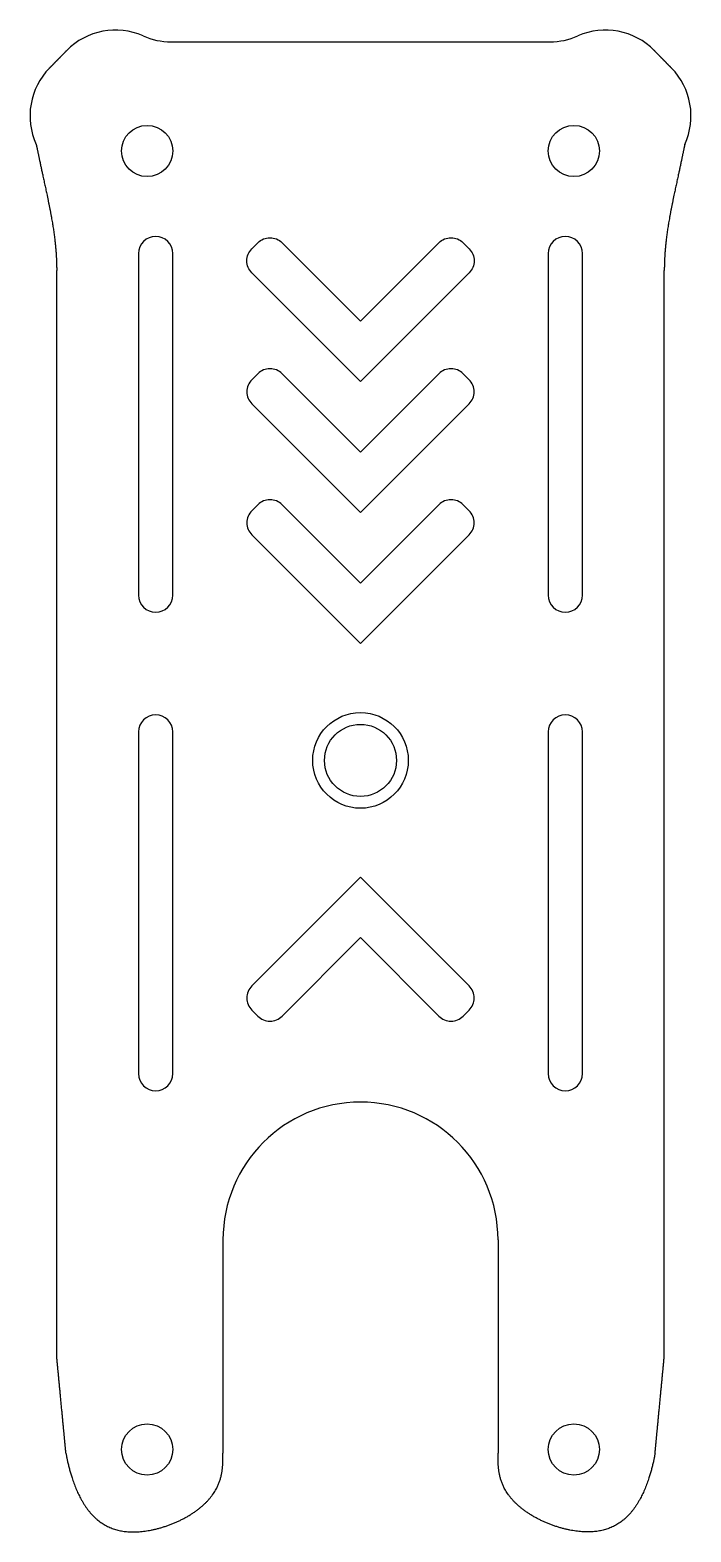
# Model space of a CAD drawing. Header units: millimetres. Extents: x -19.4 to 19.4, y -42.8 to 45.1.
import ezdxf

# ---------------------------------------------------------------- set-up
doc = ezdxf.new("R2010")
doc.units = ezdxf.units.MM
doc.layers.get('0').update_dxf_attribs({"linetype": 'CONTINUOUS'})

msp = doc.modelspace()

# ---------------------------------------------------------------- linework, layer by layer
for p, q in [((-11.104, 44.389), (11.104, 44.389)), ((-17.8, -32.52), (-17.8, 31)), ((17.8, -32.52), (17.8, 31)), ((-8.056, -25.725), (-8.056, -38.225)), ((8.056, -25.725), (8.056, -38.225))]:
    msp.add_line(p, q)
for points in [[(-13, 12, 1), (-11, 12), (-11, 32, 1), (-13, 32)], [(-6.01, 32.632, -0.414214), (-4.596, 32.632), (0, 28.036), (4.596, 32.632, -0.414214), (6.01, 32.632), (6.364, 32.278, -0.414214), (6.364, 30.864), (0, 24.5), (-6.364, 30.864, -0.414214), (-6.364, 32.278)], [(13, 32, 1), (11, 32), (11, 12, 1), (13, 12)], [(0, 16.833), (6.364, 23.197, 0.414214), (6.364, 24.612), (6.01, 24.965, 0.414214), (4.596, 24.965), (0, 20.369), (-4.596, 24.965, 0.414214), (-6.01, 24.965), (-6.364, 24.612, 0.414214), (-6.364, 23.197)], [(-6.01, 17.298), (-6.364, 16.945, 0.414214), (-6.364, 15.53), (0, 9.166), (6.364, 15.53, 0.414214), (6.364, 16.945), (6.01, 17.298, 0.414214), (4.596, 17.298), (0, 12.702), (-4.596, 17.298, 0.414214)], [(-13, -16, 1), (-11, -16), (-11, 4, 1), (-13, 4)], [(13, 4, 1), (11, 4), (11, -16, 1), (13, -16)], [(6.364, -12.283, 0.414214), (6.364, -10.869), (0, -4.505), (-6.364, -10.869, 0.414214), (-6.364, -12.283), (-6.01, -12.636, 0.414214), (-4.596, -12.636), (0, -8.04), (4.596, -12.636, 0.414214), (6.01, -12.636)]]:
    msp.add_lwpolyline(points, format="xyb", close=True)
for centre, radius in [((-12.5, 38), 1.5), ((12.5, 38), 1.5), ((0, 2.331), 2.8), ((0, 2.331), 2.11), ((-12.5, -38), 1.5), ((12.5, -38), 1.5)]:
    msp.add_circle(centre, radius)
for centre, radius, start, end in [((-14.355, 41.079), 4, 66.021, 135.55217), ((14.355, 41.079), 4, 44.44783, 113.979), ((-11.104, 48.389), 4, 246.021, 270), ((11.104, 48.389), 4, 270, 293.979), ((-15.363, 40.052), 4, 135.55217, 204.68572), ((15.363, 40.052), 4, -24.68572, 44.44783), ((0, -25.725), 8.056, 0, 180)]:
    msp.add_arc(centre, radius, start, end)
for points in [[(-18.218, 42.853), (-18.145, 42.928), (-17.944, 43.133), (-17.742, 43.338), (-17.541, 43.544), (-17.339, 43.749), (-17.211, 43.88)], [(18.218, 42.853), (18.145, 42.928), (17.944, 43.133), (17.742, 43.338), (17.541, 43.544), (17.339, 43.749), (17.211, 43.88)]]:
    msp.add_open_spline(points, degree=5, knots=[0.6858797, 0.6858797, 0.6858797, 0.6858797, 0.6858797, 0.6858797, 0.8, 1, 1, 1, 1, 1, 1])
for points in [[(-18.997, 38.381), (-18.937, 38.086), (-18.814, 37.495), (-18.624, 36.61), (-18.362, 35.434), (-18.063, 33.964), (-17.886, 32.784), (-17.815, 31.894), (-17.799, 31.298), (-17.8, 31)], [(18.997, 38.381), (18.937, 38.086), (18.814, 37.495), (18.624, 36.61), (18.362, 35.434), (18.063, 33.964), (17.886, 32.784), (17.815, 31.894), (17.799, 31.298), (17.8, 31)], [(-17.256, -38.225), (-17.278, -37.997), (-17.322, -37.541), (-17.387, -36.856), (-17.474, -35.943), (-17.583, -34.802), (-17.67, -33.889), (-17.735, -33.204), (-17.778, -32.748), (-17.8, -32.52)], [(17.256, -38.225), (17.278, -37.997), (17.322, -37.541), (17.387, -36.856), (17.474, -35.943), (17.583, -34.802), (17.67, -33.889), (17.735, -33.204), (17.778, -32.748), (17.8, -32.52)], [(-17.256, -38.225), (-17.189, -38.604), (-17.023, -39.356), (-16.688, -40.421), (-16.085, -41.594), (-15.086, -42.523), (-13.85, -42.915), (-12.417, -42.837), (-10.894, -42.382), (-9.505, -41.628), (-8.498, -40.64), (-8.121, -39.714), (-8.056, -38.975), (-8.056, -38.475), (-8.056, -38.225)], [(17.256, -38.225), (17.189, -38.604), (17.023, -39.356), (16.688, -40.421), (16.085, -41.594), (15.086, -42.523), (13.85, -42.915), (12.417, -42.837), (10.894, -42.382), (9.505, -41.628), (8.498, -40.64), (8.121, -39.714), (8.056, -38.975), (8.056, -38.475), (8.056, -38.225)]]:
    msp.add_open_spline(points, degree=5)

doc.saveas('drawing.dxf')
